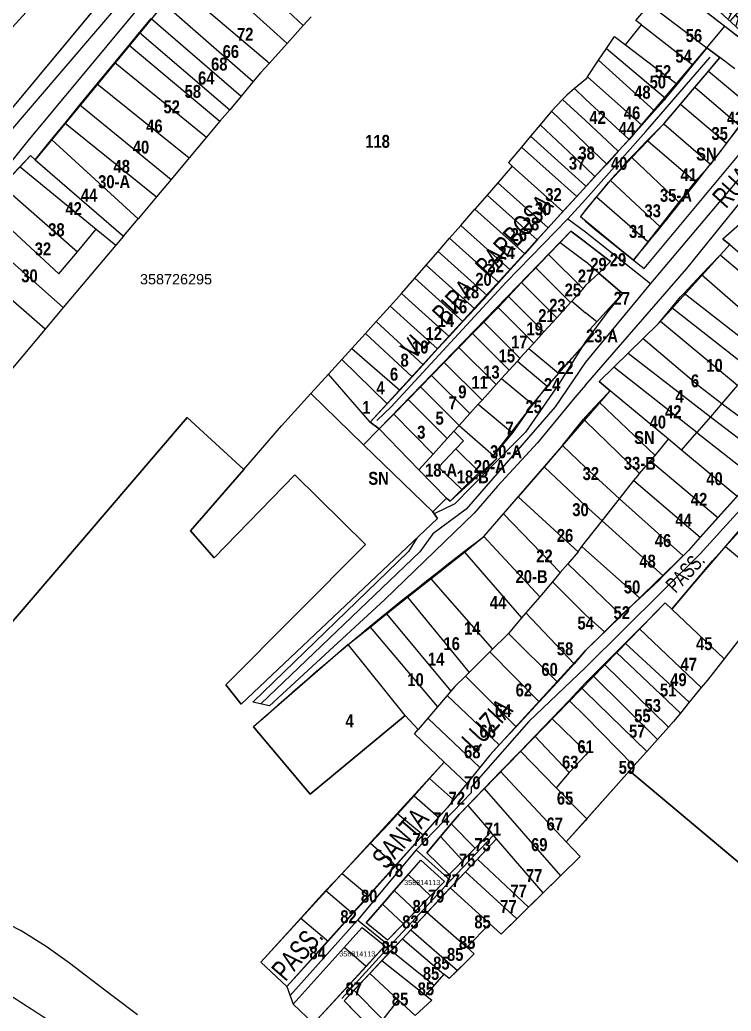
# Model space of a CAD drawing. Extents: x 199665 to 201826, y 4836581 to 4838476.
# Drawn here: x 199890.2 to 200028.2, y 4837143.9 to 4837336.3 of the extents above; entities that cross this region are included whole.
import ezdxf
from ezdxf.enums import TextEntityAlignment as Align

# ---------------------------------------------------------------- set-up
doc = ezdxf.new("R2010")
doc.units = 0
doc.header["$LTSCALE"] = 1.5
doc.header["$MEASUREMENT"] = 0
for name, color, linetype in [('CD-MALHA-LOTES', 40, 'CONTINUOUS'), ('CD_TXT_QUADRA', 7, 'CONTINUOUS'), ('HD-CURSO-PERENE', 170, 'CONTINUOUS'), ('LM-LIM-SETOR-FISCAL', 7, 'CONTINUOUS'), ('RU-QUADRAS', 6, 'CONTINUOUS'), ('SV-EIXO-RUA-N-PAV', 6, 'CONTINUOUS'), ('SV-EIXO-RUA-PAV', 20, 'CONTINUOUS'), ('SV-RUA-NAO-PAV-S-GUIA-C-GUIA', 7, 'CONTINUOUS'), ('SV-RUA-PAVIM-S-GUIA-C-GUIA', 7, 'CONTINUOUS'), ('SV-TXT-RUA-N-PAV-S-GUIA-C-GUIA', 7, 'CONTINUOUS'), ('Th_NmrPort', 1, 'CONTINUOUS')]:
    doc.layers.add(name, color=color, linetype=linetype)
doc.styles.add('ARIAL', font='ARIAL.TTF')
doc.styles.add('MONOTXT', font='ARIAL.TTF', dxfattribs={"height": 0.2})
doc.styles.get("Standard").update_dxf_attribs({"font": 'swisscbo.ttf'})
doc.linetypes.add('Limite', pattern='A,20,-3,[130,ltypeshp.shx,S=6.35,R=0,X=0,Y=0],-3,20', length=46)

msp = doc.modelspace()

# ---------------------------------------------------------------- linework, layer by layer
at = {"layer": 'CD-MALHA-LOTES', "linetype": 'Continuous'}
for p, q in [((199936.17, 4837376.25), (199887.51, 4837317.71)), ((199926.93, 4837352.2), (199945.23, 4837335.17)), ((199923.79, 4837348.27), (199942.09, 4837331.68)), ((199922.09, 4837341.91), (199938.65, 4837327.84)), ((200016.23, 4837343.36), (200026.99, 4837335.02)), ((199918.18, 4837339.43), (199935.53, 4837324.26)), ((200009.75, 4837336.15), (200012.39, 4837339.23)), ((200012.39, 4837339.23), (200023.54, 4837330.81)), ((199913.48, 4837333.79), (199915.74, 4837336.5)), ((199915.74, 4837336.5), (199933.16, 4837321.43)), ((199946.74, 4837336.86), (199945.23, 4837335.17)), ((200010.85, 4837335.29), (200009.75, 4837336.15)), ((199945.23, 4837335.17), (199942.09, 4837331.68)), ((200007.71, 4837331.4), (200010.85, 4837335.29)), ((200010.85, 4837335.29), (200020.83, 4837327.52)), ((200023.54, 4837330.81), (200026.99, 4837335.02)), ((200026.99, 4837335.02), (200032.4, 4837330.83)), ((199911.45, 4837331.35), (199913.48, 4837333.79)), ((199913.48, 4837333.79), (199930.96, 4837318.81)), ((200004.06, 4837330.7), (200005.6, 4837333)), ((200005.6, 4837333), (200007.71, 4837331.4)), ((199908.97, 4837328.37), (199911.45, 4837331.35)), ((199911.45, 4837331.35), (199929.07, 4837316.57)), ((199942.09, 4837331.68), (199938.65, 4837327.84)), ((200002.52, 4837328.41), (200004.06, 4837330.7)), ((200004.06, 4837330.7), (200015.51, 4837321.03)), ((200007.71, 4837331.4), (200017.75, 4837323.76)), ((200023.54, 4837330.81), (200020.83, 4837327.52)), ((200025.32, 4837329.47), (200023.54, 4837330.81)), ((199908.66, 4837327.99), (199908.97, 4837328.37)), ((200000.36, 4837325.19), (200002.52, 4837328.41)), ((200002.52, 4837328.41), (200013.38, 4837318.59)), ((200023.84, 4837326.32), (200026.05, 4837328.93)), ((200026.05, 4837328.93), (200025.32, 4837329.47)), ((200028.95, 4837326.76), (200026.05, 4837328.93)), ((199905.24, 4837323.81), (199908.66, 4837327.99)), ((199908.66, 4837327.99), (199926.47, 4837313.47)), ((199938.65, 4837327.84), (199936.96, 4837325.96)), ((200020.83, 4837327.52), (200017.75, 4837323.76)), ((200021.17, 4837323.16), (200023.84, 4837326.32)), ((200023.84, 4837326.32), (200032.43, 4837319.13)), ((199936.96, 4837325.96), (199935.53, 4837324.26)), ((200000, 4837324.65), (199997.86, 4837322.9)), ((200000.36, 4837325.19), (200000, 4837324.65)), ((200010.93, 4837315.8), (200000.36, 4837325.19)), ((199901.91, 4837319.75), (199905.24, 4837323.81)), ((199905.24, 4837323.81), (199923.12, 4837309.49)), ((199935.53, 4837324.26), (199933.16, 4837321.43)), ((199997.86, 4837322.9), (199996.34, 4837321.65)), ((199997.86, 4837322.9), (200000, 4837320.85)), ((200017.75, 4837323.76), (200015.51, 4837321.03)), ((200018.41, 4837319.9), (200021.17, 4837323.16)), ((200021.17, 4837323.16), (200029.87, 4837315.73)), ((199933.16, 4837321.43), (199930.96, 4837318.81)), ((199995.55, 4837320.82), (199993.38, 4837318.52)), ((199996.34, 4837321.65), (199995.55, 4837320.82)), ((199999.95, 4837316.7), (199995.55, 4837320.82)), ((200000, 4837320.85), (200008.46, 4837313.03)), ((200015.29, 4837320.75), (200013.38, 4837318.59)), ((200015.51, 4837321.03), (200015.29, 4837320.75)), ((199899.02, 4837316.21), (199901.91, 4837319.75)), ((199901.91, 4837319.75), (199919.57, 4837305.26)), ((199930.96, 4837318.81), (199929.07, 4837316.57)), ((200013.38, 4837318.59), (200010.93, 4837315.8)), ((200015.16, 4837316.06), (200018.41, 4837319.9)), ((200018.41, 4837319.9), (200027.32, 4837312.34)), ((199993.38, 4837318.52), (199991.2, 4837315.91)), ((199993.38, 4837318.52), (199999.95, 4837312.16)), ((200006.34, 4837310.78), (199999.95, 4837316.7)), ((199896.4, 4837313.01), (199899.02, 4837316.21)), ((199899.02, 4837316.21), (199916.73, 4837301.89)), ((199929.07, 4837316.57), (199926.47, 4837313.47)), ((199991.2, 4837315.91), (199989.34, 4837313.69)), ((199991.2, 4837315.91), (200000, 4837307.61)), ((200009.32, 4837313.98), (200010.93, 4837315.8)), ((200012.08, 4837312.77), (200015.01, 4837315.88)), ((200015.01, 4837315.88), (200015.16, 4837316.06)), ((200015.16, 4837316.06), (200024.23, 4837308.24)), ((200029.87, 4837315.73), (200027.32, 4837312.34)), ((199893.2, 4837309.1), (199896.4, 4837313.01)), ((199913.17, 4837297.65), (199896.4, 4837313.01)), ((199926.47, 4837313.47), (199923.12, 4837309.49)), ((199989.34, 4837313.69), (199987.56, 4837311.57)), ((199989.34, 4837313.69), (200000, 4837304.07)), ((200008.46, 4837313.03), (200006.34, 4837310.78)), ((200008.46, 4837313.03), (200009.32, 4837313.98)), ((200009, 4837309.52), (200012.08, 4837312.77)), ((200012.08, 4837312.77), (200021.25, 4837304.87)), ((199987.56, 4837311.57), (199985.02, 4837308.54)), ((199987.56, 4837311.57), (199998.28, 4837301.95)), ((200004.09, 4837308.23), (199999.95, 4837312.16)), ((200027.32, 4837312.34), (200024.23, 4837308.24)), ((199890.3, 4837307.76), (199892.32, 4837309.9)), ((199892.32, 4837309.9), (199893.2, 4837309.1)), ((199893.2, 4837309.1), (199910.34, 4837294.29)), ((199923.12, 4837309.49), (199919.57, 4837305.26)), ((200006.34, 4837310.78), (200004.09, 4837308.23)), ((200004.81, 4837305.07), (200009, 4837309.52)), ((200009, 4837309.52), (200018.1, 4837300.87)), ((199886.88, 4837304.14), (199890.3, 4837307.76)), ((199890.3, 4837307.76), (199905.08, 4837295.62)), ((199985.77, 4837307.86), (199982.98, 4837304.65)), ((199985.02, 4837308.54), (199985.77, 4837307.86)), ((199995.61, 4837299.04), (199985.77, 4837307.86)), ((200001.79, 4837305.82), (200000, 4837307.61)), ((200004.09, 4837308.23), (200001.79, 4837305.82)), ((200024.15, 4837308.13), (200021.25, 4837304.87)), ((200024.23, 4837308.24), (200024.15, 4837308.13)), ((199919.57, 4837305.26), (199916.73, 4837301.89)), ((200000.12, 4837303.96), (200001.79, 4837305.82)), ((199982.98, 4837304.65), (199980.9, 4837302.25)), ((199982.98, 4837304.65), (199992.75, 4837295.88)), ((199998.28, 4837301.95), (200000, 4837303.82)), ((200000, 4837304.07), (200000.12, 4837303.96)), ((200000.12, 4837303.96), (200000, 4837303.82)), ((200002.09, 4837301.82), (200004.46, 4837304.7)), ((200004.46, 4837304.7), (200004.81, 4837305.07)), ((200004.81, 4837305.07), (200014.39, 4837296.13)), ((200021, 4837304.58), (200018.1, 4837300.87)), ((200021.25, 4837304.87), (200021, 4837304.58)), ((199888.27, 4837302.82), (199901.45, 4837291.26)), ((199916.73, 4837301.89), (199913.17, 4837297.65)), ((199980.9, 4837302.25), (199978.53, 4837299.53)), ((199980.9, 4837302.25), (199990.62, 4837293.53)), ((199998.28, 4837301.95), (199995.61, 4837299.04)), ((200000, 4837299.29), (200002.09, 4837301.82)), ((200012.06, 4837293.15), (200002.09, 4837301.82)), ((199975.78, 4837296.37), (199978.53, 4837299.53)), ((199978.53, 4837299.53), (199988.2, 4837290.86)), ((200018.1, 4837300.87), (200014.39, 4837296.13)), ((200034.89, 4837301), (200026.65, 4837293.67)), ((199884.94, 4837298.89), (199897.84, 4837286.94)), ((199910.34, 4837294.29), (199913.17, 4837297.65)), ((199992.75, 4837295.88), (199995.61, 4837299.04)), ((200000, 4837299.29), (199998.98, 4837298.06)), ((199998.98, 4837298.06), (200000, 4837297.2)), ((199901.45, 4837291.26), (199905.08, 4837295.62)), ((199905.08, 4837295.62), (199908.86, 4837292.52)), ((199973.62, 4837293.89), (199975.78, 4837296.37)), ((199975.78, 4837296.37), (199985.39, 4837287.75)), ((199990.62, 4837293.53), (199992.75, 4837295.88)), ((200002.19, 4837295.32), (200000, 4837297.2)), ((200014.39, 4837296.13), (200012.06, 4837293.15)), ((199882.27, 4837294.97), (199898.67, 4837280.4)), ((199910.34, 4837294.29), (199908.86, 4837292.52)), ((199971.37, 4837291.3), (199973.62, 4837293.89)), ((199973.62, 4837293.89), (199983.18, 4837285.31)), ((199988.2, 4837290.86), (199990.62, 4837293.53)), ((199997.16, 4837295.25), (199995.05, 4837293.05)), ((200000, 4837293.14), (199997.16, 4837295.25)), ((200009.29, 4837289.6), (200002.19, 4837295.32)), ((200026.65, 4837293.67), (200027.99, 4837292.63)), ((199908.86, 4837292.52), (199898.67, 4837280.4)), ((199995.05, 4837293.05), (199992.83, 4837290.73)), ((199995.05, 4837293.05), (200000, 4837289.38)), ((200000, 4837293.14), (200004.85, 4837289.34)), ((200012.06, 4837293.15), (200009.29, 4837289.6)), ((200026.08, 4837290.61), (200027.99, 4837292.63)), ((200027.99, 4837292.63), (200039.83, 4837282.28)), ((199895.18, 4837276.25), (199879.03, 4837290.23)), ((199897.84, 4837286.94), (199901.45, 4837291.26)), ((199969.06, 4837288.64), (199971.37, 4837291.3)), ((199971.37, 4837291.3), (199980.89, 4837282.77)), ((199988.2, 4837290.86), (199985.39, 4837287.75)), ((199990.34, 4837288.13), (199992.83, 4837290.73)), ((199992.83, 4837290.73), (199999.5, 4837284.06)), ((200022.51, 4837286.83), (200026.08, 4837290.61)), ((200038.22, 4837280.32), (200026.08, 4837290.61)), ((199966.85, 4837286.1), (199969.06, 4837288.64)), ((199969.06, 4837288.64), (199978.5, 4837280.17)), ((199987.59, 4837285.25), (199990.34, 4837288.13)), ((199990.34, 4837288.13), (199997.08, 4837281.4)), ((200002.55, 4837287.09), (200000, 4837289.38)), ((200004.85, 4837289.34), (200002.67, 4837287.21)), ((199964.28, 4837283.13), (199966.85, 4837286.1)), ((199966.85, 4837286.1), (199976.21, 4837277.7)), ((199985.39, 4837287.75), (199983.18, 4837285.31)), ((200002.55, 4837287.09), (200000.11, 4837284.81)), ((200002.67, 4837287.21), (200002.55, 4837287.09)), ((200002.55, 4837287.09), (200007.17, 4837283.12)), ((200019.09, 4837283.2), (200022.51, 4837286.83)), ((200022.51, 4837286.83), (200040.48, 4837271.07)), ((199983.18, 4837285.31), (199980.89, 4837282.77)), ((199985.03, 4837282.58), (199987.59, 4837285.25)), ((199987.59, 4837285.25), (199994.41, 4837278.44)), ((199999.5, 4837284.06), (199997.31, 4837281.64)), ((199999.5, 4837284.06), (200000.11, 4837284.81)), ((199962.07, 4837280.66), (199963.34, 4837282.07)), ((199963.34, 4837282.07), (199964.28, 4837283.13)), ((199964.28, 4837283.13), (199973.56, 4837274.81)), ((199980.89, 4837282.77), (199978.5, 4837280.17)), ((199983.01, 4837280.46), (199985.03, 4837282.58)), ((199985.03, 4837282.58), (199991.92, 4837275.7)), ((200007.17, 4837283.12), (200002.19, 4837277.64)), ((200016.7, 4837280.42), (200018.42, 4837282.5)), ((200018.42, 4837282.5), (200019.09, 4837283.2)), ((200019.09, 4837283.2), (200038.21, 4837268.31)), ((199898.67, 4837280.4), (199895.18, 4837276.25)), ((199959.39, 4837277.72), (199962.07, 4837280.66)), ((199962.07, 4837280.66), (199971.3, 4837272.38)), ((199978.5, 4837280.17), (199976.21, 4837277.7)), ((199982.1, 4837279.51), (199983.01, 4837280.46)), ((199983.01, 4837280.46), (199989.96, 4837273.53)), ((199997.08, 4837281.4), (199994.41, 4837278.44)), ((199997.31, 4837281.64), (199997.08, 4837281.4)), ((199997.31, 4837281.64), (200000, 4837279.39)), ((200014.52, 4837277.81), (200016.7, 4837280.42)), ((200016.7, 4837280.42), (200035.81, 4837265.4)), ((199980.23, 4837277.6), (199982.1, 4837279.51)), ((199994.41, 4837278.44), (199991.92, 4837275.7)), ((200002.19, 4837277.64), (200000, 4837279.39)), ((199895.18, 4837276.25), (199888.5, 4837268.3)), ((199957.29, 4837275.41), (199959.39, 4837277.72)), ((199959.39, 4837277.72), (199968.49, 4837269.33)), ((199976.21, 4837277.7), (199973.56, 4837274.81)), ((199978.07, 4837275.39), (199980.23, 4837277.6)), ((199980.23, 4837277.6), (199987.27, 4837270.58)), ((200002.19, 4837277.64), (200000.83, 4837276.14)), ((200011.16, 4837274.42), (200014.05, 4837277.23)), ((200014.05, 4837277.23), (200014.52, 4837277.81)), ((200014.52, 4837277.81), (200029.49, 4837265.34)), ((199954.64, 4837272.49), (199957.29, 4837275.41)), ((199957.29, 4837275.41), (199966.33, 4837266.99)), ((199973.56, 4837274.81), (199971.3, 4837272.38)), ((199975.42, 4837272.68), (199978.07, 4837275.39)), ((199978.07, 4837275.39), (199985.19, 4837268.28)), ((199991.92, 4837275.7), (199989.96, 4837273.53)), ((200001.63, 4837275.41), (200000, 4837273.58)), ((200000.83, 4837276.14), (200001.63, 4837275.41)), ((200008.24, 4837271.57), (200011.16, 4837274.42)), ((200011.16, 4837274.42), (200022.21, 4837265.03)), ((199952.72, 4837270.37), (199954.64, 4837272.49)), ((199954.64, 4837272.49), (199963.96, 4837264.42)), ((199971.3, 4837272.38), (199968.49, 4837269.33)), ((199972.59, 4837269.78), (199975.42, 4837272.68)), ((199975.42, 4837272.68), (199982.64, 4837265.47)), ((199988.98, 4837272.46), (199987.27, 4837270.58)), ((199989.96, 4837273.53), (199988.98, 4837272.46)), ((199988.98, 4837272.46), (199994.73, 4837267.66)), ((200000, 4837273.58), (199994.73, 4837267.66)), ((199987.27, 4837270.58), (199986.76, 4837270.01)), ((200005.46, 4837268.87), (200008.24, 4837271.57)), ((200008.24, 4837271.57), (200024.22, 4837259.24)), ((199950.1, 4837267.49), (199952.72, 4837270.37)), ((199952.72, 4837270.37), (199961.49, 4837261.74)), ((199968.49, 4837269.33), (199966.33, 4837266.99)), ((199970.11, 4837267.25), (199972.59, 4837269.78)), ((199972.59, 4837269.78), (199979.92, 4837262.47)), ((199986.76, 4837270.01), (199985.19, 4837268.28)), ((199986.76, 4837270.01), (199992.54, 4837265.18)), ((200005.46, 4837268.87), (200002.6, 4837266.08)), ((200021.59, 4837256.19), (200005.46, 4837268.87)), ((199946.69, 4837263.73), (199950.1, 4837267.49)), ((199958.23, 4837258.2), (199950.1, 4837267.49)), ((199966.33, 4837266.99), (199963.96, 4837264.42)), ((199967.94, 4837265.03), (199970.11, 4837267.25)), ((199970.11, 4837267.25), (199977.54, 4837259.84)), ((199983.71, 4837266.64), (199982.64, 4837265.47)), ((199985.19, 4837268.28), (199983.71, 4837266.64)), ((199983.71, 4837266.64), (199989.7, 4837261.64)), ((199994.73, 4837267.66), (199992.54, 4837265.18)), ((199965.55, 4837262.58), (199967.94, 4837265.03)), ((199967.94, 4837265.03), (199975.45, 4837257.54)), ((199982.64, 4837265.47), (199979.92, 4837262.47)), ((199992.54, 4837265.18), (199989.7, 4837261.64)), ((200002.6, 4837266.08), (200004.75, 4837264.28)), ((200022.21, 4837265.03), (200026.45, 4837261.82)), ((200029.49, 4837265.34), (200026.45, 4837261.82)), ((199941, 4837257.47), (199946.69, 4837263.73)), ((199946.69, 4837263.73), (199956.93, 4837253.79)), ((199963.96, 4837264.42), (199961.49, 4837261.74)), ((200004.75, 4837264.28), (200002.64, 4837262.04)), ((200016.1, 4837254.85), (200004.75, 4837264.28)), ((199961.49, 4837261.74), (199958.23, 4837258.2)), ((199962.77, 4837259.74), (199965.55, 4837262.58)), ((199965.55, 4837262.58), (199973.15, 4837255)), ((199979.19, 4837261.66), (199977.54, 4837259.84)), ((199979.92, 4837262.47), (199979.19, 4837261.66)), ((199979.19, 4837261.66), (199985.84, 4837256.11)), ((199989.7, 4837261.64), (199985.84, 4837256.11)), ((200002.64, 4837262.04), (200000, 4837259.24)), ((200013.47, 4837251.74), (200002.64, 4837262.04)), ((200026.45, 4837261.82), (200024.22, 4837259.24)), ((200026.45, 4837261.82), (200036.89, 4837253.95)), ((199922.68, 4837259.07), (199886.23, 4837216.55)), ((199933.7, 4837248.98), (199922.68, 4837259.07)), ((199959.95, 4837256.86), (199962.77, 4837259.74)), ((199962.77, 4837259.74), (199970.4, 4837251.96)), ((199977.54, 4837259.84), (199975.45, 4837257.54)), ((200000, 4837259.24), (199999.62, 4837258.77)), ((200024.22, 4837259.24), (200021.59, 4837256.19)), ((200024.22, 4837259.24), (200035.47, 4837250.57)), ((199933.7, 4837248.98), (199941, 4837257.47)), ((199958.23, 4837258.2), (199959.95, 4837256.86)), ((199975.45, 4837257.54), (199974.44, 4837256.42)), ((199975.45, 4837257.54), (199982.11, 4837251.72)), ((199995.5, 4837253.67), (199999.62, 4837258.77)), ((199999.62, 4837258.77), (200000, 4837258.35)), ((200010.48, 4837248.19), (200000, 4837258.35)), ((199959.95, 4837256.86), (199956.93, 4837253.79)), ((199967.67, 4837248.95), (199959.95, 4837256.86)), ((199974.44, 4837256.42), (199973.15, 4837255)), ((199974.44, 4837256.42), (199976.31, 4837254.55)), ((199985.84, 4837256.11), (199982.11, 4837251.72)), ((200018.62, 4837252.75), (200021.59, 4837256.19)), ((200021.59, 4837256.19), (200032.66, 4837247.48)), ((199956.93, 4837253.79), (199970.37, 4837240.76)), ((199973.15, 4837255), (199970.4, 4837251.96)), ((199976.31, 4837254.55), (199974.84, 4837253)), ((199995.5, 4837253.67), (199991.93, 4837249.51)), ((200000, 4837249.39), (199995.5, 4837253.67)), ((200013.47, 4837251.74), (200016.1, 4837254.85)), ((200018.62, 4837252.75), (200016.1, 4837254.85)), ((199970.4, 4837251.96), (199967.67, 4837248.95)), ((199974.84, 4837253), (199971.47, 4837249.45)), ((199979.43, 4837248.47), (199974.84, 4837253)), ((199982.11, 4837251.72), (199982.75, 4837251.11)), ((200012.6, 4837250.7), (200013.47, 4837251.74)), ((200029.35, 4837243.83), (200018.62, 4837252.75)), ((199971.47, 4837249.45), (199976.02, 4837245.11)), ((199982.75, 4837251.11), (199979.97, 4837248.21)), ((199991.93, 4837249.51), (199986.9, 4837243.66)), ((199991.93, 4837249.51), (200000, 4837241.97)), ((200006.59, 4837243.3), (200000, 4837249.39)), ((200010.48, 4837248.19), (200012.6, 4837250.7)), ((200012.6, 4837250.7), (200025.65, 4837239.68)), ((199923.38, 4837237.07), (199933.7, 4837248.98)), ((199943.59, 4837247.95), (199927.97, 4837231.86)), ((199957.28, 4837234.43), (199943.59, 4837247.95)), ((199967.67, 4837248.95), (199973.04, 4837243.46)), ((199979.43, 4837248.47), (199976.02, 4837245.11)), ((199979.97, 4837248.21), (199979.43, 4837248.47)), ((200009.38, 4837246.83), (200010.19, 4837247.85)), ((200010.19, 4837247.85), (200010.48, 4837248.19)), ((200006.59, 4837243.3), (200009.38, 4837246.83)), ((200009.38, 4837246.83), (200022.23, 4837235.84)), ((199976.02, 4837245.11), (199973.73, 4837242.84)), ((199984.07, 4837240.37), (199986.9, 4837243.66)), ((199986.9, 4837243.66), (199998.53, 4837233.04)), ((200025.65, 4837239.68), (200029.24, 4837243.71)), ((199973.04, 4837243.46), (199970.37, 4837240.76)), ((199973.73, 4837242.84), (199973.04, 4837243.46)), ((200003.19, 4837239), (200000, 4837241.97)), ((200003.19, 4837239), (200006.59, 4837243.3)), ((200006.59, 4837243.3), (200018.95, 4837232.27)), ((199970.37, 4837240.76), (199971.24, 4837239.49)), ((199980.26, 4837235.97), (199984.07, 4837240.37)), ((199984.07, 4837240.37), (199995.08, 4837228.99)), ((200025.65, 4837239.68), (200022.23, 4837235.84)), ((199971.24, 4837239.49), (199933.19, 4837203.46)), ((200000, 4837234.98), (200003.19, 4837239)), ((200015.04, 4837228.33), (200003.19, 4837239)), ((199927.97, 4837231.86), (199923.38, 4837237.07)), ((199976.51, 4837232.98), (199980.26, 4837235.97)), ((199980.26, 4837235.97), (199991.09, 4837224.3)), ((200022.23, 4837235.84), (200019.97, 4837233.3)), ((200027.17, 4837234.08), (200029.78, 4837236.96)), ((199930.22, 4837207.23), (199957.28, 4837234.43)), ((199998.53, 4837233.04), (199999.28, 4837234.03)), ((199999.28, 4837234.03), (200000, 4837234.98)), ((199999.28, 4837234.03), (200000, 4837233.38)), ((200024.61, 4837231.25), (200027.17, 4837234.08)), ((200027.17, 4837234.08), (200037.21, 4837225.58)), ((199969.95, 4837227.77), (199976.51, 4837232.98)), ((199976.51, 4837232.98), (199987.59, 4837220.19)), ((199998.53, 4837233.04), (199996.54, 4837230.7)), ((200010.49, 4837224.03), (200000, 4837233.38)), ((200018.95, 4837232.27), (200015.04, 4837228.33)), ((200019.97, 4837233.3), (200018.95, 4837232.27)), ((199996.54, 4837230.7), (199995.08, 4837228.99)), ((200000.03, 4837227.35), (199996.54, 4837230.7)), ((200016.7, 4837221.91), (200024.61, 4837231.25)), ((199995.08, 4837228.99), (199993.57, 4837227.21)), ((200014.12, 4837227.4), (200015.04, 4837228.33)), ((199965.47, 4837224.21), (199969.95, 4837227.77)), ((199969.95, 4837227.77), (199981.96, 4837214.1)), ((199993.57, 4837227.21), (199991.09, 4837224.3)), ((199993.57, 4837227.21), (200000.06, 4837220.72)), ((200006.93, 4837220.73), (200000.03, 4837227.35)), ((200010.49, 4837224.03), (200014.12, 4837227.4)), ((199991.09, 4837224.3), (199988.41, 4837221.16)), ((200037.21, 4837225.58), (200026.85, 4837212.26)), ((199961.39, 4837220.96), (199965.47, 4837224.21)), ((199965.47, 4837224.21), (199977.41, 4837209.63)), ((200006.93, 4837220.73), (200010.49, 4837224.03)), ((200010.43, 4837218.06), (200015.45, 4837223.1)), ((200015.45, 4837223.1), (200016.7, 4837221.91)), ((199958.19, 4837218.42), (199961.39, 4837220.96)), ((199961.39, 4837220.96), (199973.85, 4837205.98)), ((199988.41, 4837221.16), (199987.59, 4837220.19)), ((199988.41, 4837221.16), (199997.8, 4837211.25)), ((200003.68, 4837217.5), (200000.06, 4837220.72)), ((200003.68, 4837217.5), (200006.93, 4837220.73)), ((200016.7, 4837221.91), (200026.85, 4837212.26)), ((199987.59, 4837220.19), (199985.02, 4837217.17)), ((199953.93, 4837215.03), (199958.19, 4837218.42)), ((199958.19, 4837218.42), (199971.27, 4837202.94)), ((199984.67, 4837216.77), (199981.96, 4837214.1)), ((199985.02, 4837217.17), (199984.67, 4837216.77)), ((199985.02, 4837217.17), (199994.52, 4837207.71)), ((200000, 4837213.84), (200003.68, 4837217.5)), ((200007.69, 4837215.31), (200010.43, 4837218.06)), ((200010.43, 4837218.06), (200022.44, 4837206.69)), ((199953.93, 4837215.03), (199935.6, 4837199.05)), ((199965, 4837201.27), (199953.93, 4837215.03)), ((200005.95, 4837213.57), (200007.69, 4837215.31)), ((200007.69, 4837215.31), (200020.09, 4837203.81)), ((199981.43, 4837213.58), (199977.41, 4837209.63)), ((199981.96, 4837214.1), (199981.43, 4837213.58)), ((199981.43, 4837213.58), (199990.99, 4837203.89)), ((199997.8, 4837211.25), (200000, 4837213.84)), ((200003.59, 4837211.2), (200005.95, 4837213.57)), ((200005.95, 4837213.57), (200018.38, 4837201.73)), ((199997.8, 4837211.25), (199994.52, 4837207.71)), ((200001.43, 4837209.04), (200003.59, 4837211.2)), ((200003.59, 4837211.2), (200016.08, 4837199.01)), ((200026.85, 4837212.26), (200023.64, 4837208.14)), ((199976.68, 4837208.91), (199974.61, 4837206.87)), ((199977.41, 4837209.63), (199976.68, 4837208.91)), ((199976.68, 4837208.91), (199986.52, 4837199.06)), ((200000, 4837207.6), (200001.43, 4837209.04)), ((200013.92, 4837196.58), (200001.43, 4837209.04)), ((199933.19, 4837203.46), (199930.22, 4837207.23)), ((199994.52, 4837207.71), (199990.99, 4837203.89)), ((200000, 4837207.6), (199999.16, 4837206.7)), ((200023.64, 4837208.14), (200022.44, 4837206.69)), ((199973.13, 4837205.13), (199971.27, 4837202.94)), ((199973.85, 4837205.98), (199973.13, 4837205.13)), ((199973.13, 4837205.13), (199983.26, 4837195.54)), ((199974.61, 4837206.87), (199973.85, 4837205.98)), ((199996.83, 4837204.19), (199999.16, 4837206.7)), ((199999.16, 4837206.7), (200000, 4837205.87)), ((200011.85, 4837194.25), (200000, 4837205.87)), ((200022.44, 4837206.69), (200020.09, 4837203.81)), ((199990.99, 4837203.89), (199986.52, 4837199.06)), ((199996.83, 4837204.19), (199993.43, 4837200.66)), ((199999.98, 4837201.07), (199996.83, 4837204.19)), ((200020.09, 4837203.81), (200018.38, 4837201.73)), ((199946.54, 4837186), (199965, 4837201.27)), ((199967.55, 4837198.56), (199965, 4837201.27)), ((199971.27, 4837202.94), (199969.39, 4837200.73)), ((200018.38, 4837201.73), (200017.03, 4837200.08)), ((199969.39, 4837200.73), (199967.55, 4837198.56)), ((199969.39, 4837200.73), (199979.46, 4837191.14)), ((199993.43, 4837200.66), (199990.13, 4837197.24)), ((199993.43, 4837200.66), (200000, 4837194.35)), ((199999.98, 4837201.07), (200009.37, 4837191.46)), ((200017.03, 4837200.08), (200016.08, 4837199.01)), ((199935.6, 4837199.05), (199946.54, 4837186)), ((199966.82, 4837197.68), (199967.55, 4837198.56)), ((199972.57, 4837192.2), (199966.82, 4837197.68)), ((199986.52, 4837199.06), (199983.26, 4837195.54)), ((200016.08, 4837199.01), (200013.92, 4837196.58)), ((199983.26, 4837195.54), (199981.43, 4837193.56)), ((199987.34, 4837194.35), (199990.13, 4837197.24)), ((199990.13, 4837197.24), (199996.84, 4837190.18)), ((200013.92, 4837196.58), (200011.85, 4837194.25)), ((199981.43, 4837193.56), (199979.46, 4837191.14)), ((199987.34, 4837194.35), (199983.49, 4837190.36)), ((199994.31, 4837187.23), (199987.34, 4837194.35)), ((199996.84, 4837190.18), (200000, 4837193.55)), ((200000, 4837194.35), (200000.39, 4837193.98)), ((200000.39, 4837193.98), (200000, 4837193.55)), ((200009.37, 4837191.46), (200011.85, 4837194.25)), ((199969.72, 4837189.03), (199972.57, 4837192.2)), ((199976.94, 4837188.03), (199972.57, 4837192.2)), ((199979.46, 4837191.14), (199976.94, 4837188.03)), ((199980.34, 4837187.09), (199983.49, 4837190.36)), ((199983.49, 4837190.36), (199996.2, 4837176.73)), ((199996.84, 4837190.18), (199994.31, 4837187.23)), ((200008.52, 4837190.5), (200000.25, 4837181.19)), ((200009.37, 4837191.46), (200008.52, 4837190.5)), ((200008.52, 4837190.5), (200046.22, 4837158.88)), ((199966.72, 4837185.68), (199969.72, 4837189.03)), ((199969.72, 4837189.03), (199974.4, 4837184.9)), ((199976.94, 4837188.03), (199974.4, 4837184.9)), ((199977.14, 4837183.77), (199980.34, 4837187.09)), ((199980.34, 4837187.09), (199995.12, 4837170.15)), ((200000, 4837181.43), (199994.31, 4837187.23)), ((199963.59, 4837182.2), (199966.72, 4837185.68)), ((199966.72, 4837185.68), (199971.49, 4837181.5)), ((199974.4, 4837184.9), (199973.12, 4837183.32)), ((199961.81, 4837180.21), (199963.59, 4837182.2)), ((199963.59, 4837182.2), (199968.48, 4837178.1)), ((199973.12, 4837183.32), (199971.49, 4837181.5)), ((199973.94, 4837180.24), (199975.44, 4837182.02)), ((199975.44, 4837182.02), (199977.14, 4837183.77)), ((199977.14, 4837183.77), (199981.6, 4837178.6)), ((199958.27, 4837176.45), (199961.81, 4837180.21)), ((199971.49, 4837181.5), (199968.48, 4837178.1)), ((199971.84, 4837177.75), (199973.94, 4837180.24)), ((199973.94, 4837180.24), (199978.6, 4837175.54)), ((199996.2, 4837176.73), (200000, 4837180.91)), ((200000.25, 4837181.19), (200000, 4837181.43)), ((200000.25, 4837181.19), (200000, 4837180.91)), ((199981.6, 4837178.6), (199978.6, 4837175.54)), ((199982.72, 4837177.31), (199981.6, 4837178.6)), ((199952.77, 4837170.61), (199958.27, 4837176.45)), ((199958.27, 4837176.45), (199963.2, 4837172.17)), ((199968.48, 4837178.1), (199963.2, 4837172.17)), ((199969.17, 4837174.58), (199971.84, 4837177.75)), ((199971.84, 4837177.75), (199976.18, 4837173.07)), ((199979.04, 4837173.4), (199982.72, 4837177.31)), ((199991.75, 4837166.84), (199982.72, 4837177.31)), ((199996.2, 4837176.73), (199998.94, 4837173.9)), ((199973.56, 4837170.39), (199969.17, 4837174.58)), ((199978.6, 4837175.54), (199976.18, 4837173.07)), ((199965.6, 4837170.43), (199968.01, 4837173.2)), ((199968.01, 4837173.2), (199972.64, 4837169.06)), ((199976.18, 4837173.07), (199973.56, 4837170.39)), ((199976.67, 4837170.89), (199979.04, 4837173.4)), ((199979.04, 4837173.4), (199988.95, 4837164.08)), ((199998.94, 4837173.9), (199995.12, 4837170.15)), ((199949.63, 4837167.27), (199952.77, 4837170.61)), ((199952.77, 4837170.61), (199957.93, 4837166.24)), ((199963.2, 4837172.17), (199957.93, 4837166.24)), ((199962.89, 4837167.31), (199965.6, 4837170.43)), ((199965.6, 4837170.43), (199969.91, 4837166.26)), ((199973.75, 4837167.79), (199976.67, 4837170.89)), ((199976.67, 4837170.89), (199986.65, 4837161.82)), ((199972.64, 4837169.06), (199969.91, 4837166.26)), ((199995.12, 4837170.15), (199991.75, 4837166.84)), ((199948.28, 4837165.83), (199949.63, 4837167.27)), ((199949.63, 4837167.27), (199954.86, 4837162.82)), ((199960.57, 4837164.64), (199962.89, 4837167.31)), ((199962.89, 4837167.31), (199967.04, 4837163.32)), ((199969.25, 4837163.01), (199973.75, 4837167.79)), ((199973.75, 4837167.79), (199981.39, 4837160.81)), ((199991.75, 4837166.84), (199988.95, 4837164.08)), ((199944.75, 4837161.93), (199948.28, 4837165.83)), ((199957.93, 4837166.24), (199956.48, 4837164.6)), ((199957.42, 4837161.02), (199960.57, 4837164.64)), ((199960.57, 4837164.64), (199964.65, 4837160.85)), ((199969.91, 4837166.26), (199967.04, 4837163.32)), ((199954.86, 4837162.82), (199950.03, 4837157.49)), ((199956.48, 4837164.6), (199954.86, 4837162.82)), ((199967.04, 4837163.32), (199964.65, 4837160.85)), ((199966.12, 4837159.69), (199969.25, 4837163.01)), ((199969.25, 4837163.01), (199976.93, 4837156.29)), ((199988.95, 4837164.08), (199986.65, 4837161.82)), ((199937.01, 4837153.36), (199944.75, 4837161.93)), ((199944.75, 4837161.93), (199950.03, 4837157.49)), ((199961.56, 4837157.68), (199957.42, 4837161.02)), ((199964.65, 4837160.85), (199961.56, 4837157.68)), ((199981.39, 4837160.81), (199976.93, 4837156.29)), ((199983.59, 4837158.81), (199981.39, 4837160.81)), ((199986.65, 4837161.82), (199983.59, 4837158.81)), ((199953.16, 4837156.24), (199956.66, 4837160.14)), ((199956.66, 4837160.14), (199961.06, 4837156.54)), ((199964.45, 4837157.91), (199966.12, 4837159.69)), ((199966.12, 4837159.69), (199975.13, 4837151.8)), ((199950.03, 4837157.49), (199942.04, 4837148.67)), ((199962.31, 4837155.63), (199964.45, 4837157.91)), ((199964.45, 4837157.91), (199972.49, 4837151.08)), ((199943.29, 4837145.26), (199953.16, 4837156.24)), ((199957.42, 4837152.57), (199953.16, 4837156.24)), ((199961.06, 4837156.54), (199957.42, 4837152.57)), ((199960.48, 4837153.7), (199962.31, 4837155.63)), ((199962.31, 4837155.63), (199970.63, 4837148.93)), ((199976.93, 4837156.29), (199978.41, 4837154.99)), ((199942.04, 4837148.67), (199937.01, 4837153.36)), ((199958.14, 4837151.2), (199960.48, 4837153.7)), ((199960.48, 4837153.7), (199968.95, 4837146.98)), ((199978.41, 4837154.99), (199975.13, 4837151.8)), ((199957.42, 4837152.57), (199947.22, 4837141.47)), ((199955.07, 4837147.95), (199958.14, 4837151.2)), ((199958.14, 4837151.2), (199963.65, 4837146.09)), ((199975.13, 4837151.8), (199973.51, 4837150.22)), ((199972.49, 4837151.08), (199970.63, 4837148.93)), ((199973.51, 4837150.22), (199972.49, 4837151.08)), ((199955.07, 4837147.95), (199953.14, 4837145.9)), ((199960.68, 4837142.28), (199955.07, 4837147.95)), ((199970.63, 4837148.93), (199968.95, 4837146.98)), ((199953.14, 4837145.9), (199960.84, 4837138.02)), ((199963.65, 4837146.09), (199960.68, 4837142.28)), ((199966.92, 4837143.05), (199963.65, 4837146.09)), ((199970.15, 4837146.03), (199966.92, 4837143.05)), ((199968.95, 4837146.98), (199970.15, 4837146.03)), ((199947.22, 4837141.47), (199943.29, 4837145.26))]:
    msp.add_line(p, q, dxfattribs=at)
at = {"layer": 'HD-CURSO-PERENE'}
msp.add_lwpolyline([(199913.08, 4837143.19), (199908.32, 4837146.72), (199904.04, 4837150.01), (199899.9, 4837153.18), (199895.36, 4837156.45), (199890.49, 4837159.44), (199885.78, 4837161.84)], dxfattribs=at)
at = {"layer": 'LM-LIM-SETOR-FISCAL', "linetype": 'Limite', "ltscale": 0.1, "const_width": 0.25}
msp.add_lwpolyline([(199927.32, 4837540.48), (199954.05, 4837517.76), (199922.3, 4837493.75), (199898.27, 4837475.85), (199869.06, 4837452.76), (199852.76, 4837439.57), (199828.21, 4837420.87), (199825.09, 4837424.8), (199820.56, 4837422.2), (199827.28, 4837413.19), (199664.78, 4837288.57), (199667.09, 4837286.59), (199683.35, 4837276.52), (199716.19, 4837253.33), (199750.96, 4837229.19), (199768.78, 4837217.56), (199787.07, 4837204.24), (199861, 4837164.59), (199908.88, 4837133.7)], dxfattribs=at)
at = {"layer": 'RU-QUADRAS', "color": 6, "linetype": 'Continuous'}
for points in [[(199880.89, 4837322.39), (199883.19, 4837328.73), (199934.69, 4837385.07), (199936.05, 4837385.26), (199938.03, 4837383.86), (199939.44, 4837381.29), (199938.48, 4837379.06), (199887.51, 4837317.71, -0.241865), (199881.83, 4837319.41)], [(199935.6, 4837199.05, -0.022578), (199980.26, 4837235.97), (200004.75, 4837264.28), (200002.6, 4837266.08), (200014.05, 4837277.23), (200027.99, 4837292.63), (200026.65, 4837293.67), (200054.4, 4837318.56), (200076.01, 4837301.69), (200060.65, 4837280.14), (200047.44, 4837264.25), (200036.89, 4837253.95), (200037.88, 4837253.17), (200019.97, 4837233.3), (200000, 4837213.84), (199981.43, 4837193.56), (199973.12, 4837183.32), (199942.04, 4837148.67), (199937.01, 4837153.36), (199972.57, 4837192.2), (199966.82, 4837197.68), (199967.55, 4837198.56), (199965, 4837201.27), (199946.54, 4837186)]]:
    msp.add_lwpolyline(points, format="xyb", close=True, dxfattribs=at)
at = {"layer": 'RU-QUADRAS', "linetype": 'Continuous'}
msp.add_lwpolyline([(199886.23, 4837216.55), (199922.68, 4837259.07), (199933.7, 4837248.98), (199923.38, 4837237.07), (199927.97, 4837231.86), (199943.59, 4837247.95), (199957.28, 4837234.43), (199930.22, 4837207.23), (199933.19, 4837203.46), (199971.24, 4837239.49), (199970.37, 4837240.76), (199973.04, 4837243.46), (199973.73, 4837242.84), (199982.75, 4837251.11), (199982.11, 4837251.72), (199992.54, 4837265.18), (200001.63, 4837275.41), (200000.83, 4837276.14), (200007.17, 4837283.12), (200002.55, 4837287.09), (200004.85, 4837289.34), (199997.16, 4837295.25), (199959.95, 4837256.86), (199958.23, 4837258.2), (200009.32, 4837313.98), (200023.54, 4837330.81), (200026.05, 4837328.93), (200015.01, 4837315.88, 0.03323), (199998.98, 4837298.06), (200009.29, 4837289.6, 0.01543), (200037.98, 4837326.51), (200016.23, 4837343.36)], format="xyb", dxfattribs=at)
msp.add_lwpolyline([(199919.1, 4837340.54), (199893.2, 4837309.1), (199892.32, 4837309.9), (199886.88, 4837304.14)], dxfattribs=at)
at = {"layer": 'RU-QUADRAS', "color": 6, "linetype": 'Continuous'}
for points in [[(199960.84, 4837138.02), (199953.14, 4837145.9), (199982.72, 4837177.31), (199981.6, 4837178.6), (199973.56, 4837170.39), (199969.17, 4837174.58), (199975.44, 4837182.02), (200015.45, 4837223.1), (200016.7, 4837221.91), (200042.31, 4837251.79)], [(200030.35, 4837140.62), (200046.22, 4837158.88), (200008.52, 4837190.5), (199996.2, 4837176.73), (199998.94, 4837173.9), (199983.59, 4837158.81), (199981.39, 4837160.81), (199976.93, 4837156.29), (199978.41, 4837154.99), (199973.51, 4837150.22), (199972.49, 4837151.08), (199968.95, 4837146.98), (199970.15, 4837146.03), (199966.92, 4837143.05), (199963.65, 4837146.09), (199960.68, 4837142.28)]]:
    msp.add_lwpolyline(points, dxfattribs=at)
for points in [[(199957.42, 4837161.02), (199968.01, 4837173.2), (199972.64, 4837169.06), (199961.56, 4837157.68)], [(199943.29, 4837145.26), (199956.66, 4837160.14), (199961.06, 4837156.54), (199947.22, 4837141.47)]]:
    msp.add_lwpolyline(points, close=True, dxfattribs=at)
at = {"layer": 'SV-EIXO-RUA-N-PAV'}
for points in [[(200104.11, 4837392.33), (200071.17, 4837353.02), (200049.9, 4837328.48), (200047.46, 4837326.39), (200045.32, 4837324.56), (200033.21, 4837309.51), (200012.61, 4837285.06), (200000, 4837269.83)], [(200000, 4837301.4), (200011.71, 4837314.6), (200024.15, 4837329.02)], [(199959.49, 4837258.53), (199962.28, 4837261.16), (199984.61, 4837285.36), (199996.56, 4837297.61), (200000, 4837301.4)], [(200000, 4837210.59), (200022.25, 4837232.63), (200041.44, 4837253.75), (200051.85, 4837266.18), (200067.53, 4837285.37), (200078.76, 4837301.94)], [(199996.56, 4837297.61), (200000, 4837295.14)], [(200000, 4837295.14), (200012.61, 4837285.06)], [(200000, 4837269.83), (199994.07, 4837261.16), (199976.86, 4837241.31), (199970.35, 4837236.5), (199967.86, 4837233.01), (199937, 4837203.55)], [(200000, 4837210.59), (199988.96, 4837200.06), (199977.79, 4837187.34), (199977.79, 4837186.26), (199967.16, 4837175.18), (199955.74, 4837161.54), (199942.69, 4837146.92)], [(199982.16, 4837178), (199973.76, 4837169.23), (199961.95, 4837156.5), (199952.72, 4837146.35)], [(199973.76, 4837169.23), (199967.16, 4837175.18)], [(199961.95, 4837156.5), (199955.74, 4837161.54)]]:
    msp.add_lwpolyline(points, dxfattribs=at)
at = {"layer": 'SV-EIXO-RUA-PAV'}
msp.add_lwpolyline([(200000, 4837444.77), (199947.56, 4837383.84), (199886.9, 4837312.9), (199884.04, 4837305.04), (199886.23, 4837303.1), (199877.2, 4837291.5)], dxfattribs=at)
at = {"layer": 'SV-RUA-NAO-PAV-S-GUIA-C-GUIA'}
for points in [[(200000, 4837297.2), (200002.19, 4837295.32), (200009.29, 4837289.6), (200011.34, 4837288.02), (200037.87, 4837319.83), (200039.55, 4837323.69), (200039.08, 4837326.35), (200030.7, 4837333.56), (200000, 4837361.77)], [(200000, 4837299.29), (200002.09, 4837301.82), (200004.46, 4837304.7), (200004.81, 4837305.07), (200009, 4837309.52), (200012.08, 4837312.77), (200015.01, 4837315.88), (200015.16, 4837316.06), (200018.41, 4837319.9), (200021.17, 4837323.16), (200023.84, 4837326.32), (200026.05, 4837328.93), (200025.32, 4837329.47), (200023.54, 4837330.81), (200020.83, 4837327.52), (200017.75, 4837323.76), (200015.51, 4837321.03), (200015.29, 4837320.75), (200013.38, 4837318.59), (200010.93, 4837315.8), (200009.32, 4837313.98), (200008.46, 4837313.03), (200006.34, 4837310.78), (200004.09, 4837308.23), (200001.79, 4837305.82), (200000, 4837303.82)], [(200000, 4837265.39), (200019.63, 4837288), (200043.28, 4837317.3)], [(200000, 4837303.82), (199998.28, 4837301.95), (199995.61, 4837299.04), (199992.75, 4837295.88), (199990.62, 4837293.53), (199988.2, 4837290.86), (199985.39, 4837287.75), (199983.18, 4837285.31), (199980.89, 4837282.77), (199978.5, 4837280.17), (199976.21, 4837277.7), (199973.56, 4837274.81), (199971.3, 4837272.38), (199968.49, 4837269.33), (199966.33, 4837266.99), (199963.96, 4837264.42), (199961.49, 4837261.74), (199958.23, 4837258.2), (199959.95, 4837256.86), (199962.77, 4837259.74), (199965.55, 4837262.58), (199967.94, 4837265.03), (199970.11, 4837267.25), (199972.59, 4837269.78), (199975.42, 4837272.68), (199978.07, 4837275.39), (199980.23, 4837277.6), (199982.1, 4837279.51), (199983.01, 4837280.46), (199985.03, 4837282.58), (199987.59, 4837285.25), (199990.34, 4837288.13), (199992.83, 4837290.73), (199995.05, 4837293.05), (199997.16, 4837295.25), (200000, 4837293.14)], [(200000, 4837293.14), (200004.85, 4837289.34), (200002.55, 4837287.09), (200007.17, 4837283.12), (200004.12, 4837279.38), (200000, 4837273.85)], [(200000, 4837273.85), (199994.72, 4837265.5), (199988.33, 4837256.22), (199980.95, 4837248.8), (199974.63, 4837242.32), (199970.72, 4837240.47)], [(200000, 4837265.39), (199997.9, 4837262.97), (199990.69, 4837254.17), (199982.9, 4837245.74), (199978.38, 4837240.52), (199961.07, 4837223.78), (199938.71, 4837203.15), (199935.46, 4837203.84)], [(200029.24, 4837243.71), (200025.65, 4837239.68), (200022.23, 4837235.84), (200019.97, 4837233.3), (200018.95, 4837232.27), (200015.04, 4837228.33), (200014.12, 4837227.4), (200010.49, 4837224.03), (200006.93, 4837220.73), (200003.68, 4837217.5), (200000, 4837213.84)], [(200029.78, 4837236.96), (200027.17, 4837234.08), (200024.61, 4837231.25), (200016.7, 4837221.91), (200015.45, 4837223.1), (200010.43, 4837218.06), (200007.69, 4837215.31), (200005.95, 4837213.57), (200003.59, 4837211.2), (200001.43, 4837209.04), (200000, 4837207.6)], [(199967.26, 4837235.69), (199965.65, 4837233.09), (199935.46, 4837203.84)], [(200000, 4837213.84), (199997.8, 4837211.25), (199994.52, 4837207.71), (199990.99, 4837203.89), (199986.52, 4837199.06), (199983.26, 4837195.54), (199981.43, 4837193.56), (199979.46, 4837191.14), (199976.94, 4837188.03), (199974.4, 4837184.9), (199973.12, 4837183.32), (199971.49, 4837181.5), (199968.48, 4837178.1), (199963.2, 4837172.17), (199957.93, 4837166.24), (199956.48, 4837164.6), (199954.86, 4837162.82), (199950.03, 4837157.49), (199942.04, 4837148.67), (199943.29, 4837145.26)], [(200000, 4837207.6), (199999.16, 4837206.7), (199996.83, 4837204.19), (199993.43, 4837200.66), (199990.13, 4837197.24), (199987.34, 4837194.35), (199983.49, 4837190.36), (199980.34, 4837187.09), (199977.14, 4837183.77), (199975.44, 4837182.02), (199973.94, 4837180.24), (199971.84, 4837177.75), (199969.17, 4837174.58)], [(199968.01, 4837173.2), (199965.6, 4837170.43), (199962.89, 4837167.31), (199960.57, 4837164.64), (199957.42, 4837161.02)], [(199956.58, 4837160.05), (199953.16, 4837156.24), (199943.29, 4837145.26)]]:
    msp.add_lwpolyline(points, dxfattribs=at)
at = {"layer": 'SV-RUA-PAVIM-S-GUIA-C-GUIA'}
msp.add_lwpolyline([(199887.51, 4837317.71), (199884.69, 4837317.81), (199881.83, 4837319.41), (199880.89, 4837322.39), (199881.78, 4837325.72), (199883.19, 4837328.73), (199934.69, 4837385.07), (199936.05, 4837385.26), (199938.03, 4837383.86), (199939.44, 4837381.29), (199938.48, 4837379.06), (199936.17, 4837376.25)], close=True, dxfattribs=at)
for points in [[(199885.62, 4837305.04), (199891.89, 4837312.76), (199948.06, 4837380.45)], [(200000, 4837299.29), (199998.98, 4837298.06), (200000, 4837297.2)]]:
    msp.add_lwpolyline(points, dxfattribs=at)

# ---------------------------------------------------------------- texts
at = {"layer": 'CD_TXT_QUADRA', "color": 7, "linetype": 'Continuous', "style": 'MONOTXT'}
for s, height, p in [('358726295', 2, (199913.56, 4837284.92)), ('358814113', 1, (199964.8, 4837168.34)), ('358814113', 1, (199952.22, 4837154.5))]:
    msp.add_text(s, height=height, dxfattribs=at).set_placement(p)
at = {"layer": 'SV-TXT-RUA-N-PAV-S-GUIA-C-GUIA', "style": 'ARIAL', "width": 0.7}
for s, height, rotation, p in [('VL.                  NAZARÉ', 3, 318, (200007.84, 4837354.36)), ('RUA', 4, 48, (200027.23, 4837299.46)), ('VL.   BIRA   BARBOSA', 4, 47.7066, (199966.74, 4837270.15)), ('PASS.', 3, 47, (200017.47, 4837224.85)), ('LUZIA', 4, 47, (199978.55, 4837194.04)), ('SANTA', 4, 49, (199961.27, 4837171.2)), ('PASS. ', 4, 49, (199941.77, 4837149.48))]:
    msp.add_text(s, height=height, rotation=rotation, dxfattribs=at).set_placement(p)
at = {"layer": 'Th_NmrPort', "color": 1}
for s, p in [('72', (199932.37, 4837333.45)), ('56', (200019.42, 4837333.2)), ('66', (199929.58, 4837330.1)), ('54', (200017.42, 4837329.2)), ('68', (199927.34, 4837327.67)), ('64', (199924.82, 4837324.97)), ('52', (200013.42, 4837326.2)), ('50', (200012.42, 4837324.2)), ('58', (199922.21, 4837322.36)), ('48', (200009.42, 4837322.2)), ('52', (199918.11, 4837319.38)), ('42', (200000.73, 4837317.32)), ('46', (200007.42, 4837318.2)), ('46', (199914.76, 4837315.65)), ('43', (200027.42, 4837317.2)), ('44', (200006.42, 4837315.2)), ('35', (200024.42, 4837314.2)), ('40', (199912.15, 4837311.55)), ('118', (199957.25, 4837312.67)), ('38', (199998.61, 4837310.4)), ('SN', (200021.42, 4837310.2)), ('48', (199908.42, 4837307.82)), ('37', (199996.76, 4837308.44)), ('40', (200004.92, 4837308.4)), ('41', (200018.42, 4837306.2)), ('30-A', (199905.44, 4837304.84)), ('44', (199902.08, 4837302.23)), ('32', (199992.18, 4837302.34)), ('35-A', (200014.42, 4837302.2)), ('42', (199899.1, 4837299.62)), ('30', (199990.17, 4837299.63)), ('33', (200011.42, 4837299.2)), ('28', (199987.81, 4837296.65)), ('38', (199895.75, 4837295.52)), ('26', (199985.45, 4837294.57)), ('31', (200008.42, 4837295.2)), ('32', (199893.14, 4837291.8)), ('24', (199983.08, 4837291.06)), ('22', (199980.94, 4837288.53)), ('29', (200000.91, 4837288.81)), ('29', (200004.69, 4837289.7)), ('30', (199890.53, 4837286.58)), ('27', (199998.49, 4837286.54)), ('20', (199978.6, 4837285.9)), ('18', (199976.17, 4837283.46)), ('25', (199995.93, 4837283.83)), ('23', (199992.94, 4837280.85)), ('27', (200005.42, 4837282.2)), ('16', (199973.83, 4837280.54)), ('21', (199990.81, 4837278.85)), ('14', (199971.3, 4837277.91)), ('12', (199968.96, 4837275.38)), ('19', (199988.53, 4837276.29)), ('17', (199985.55, 4837273.73)), ('23-A', (200000.07, 4837274.92)), ('10', (199966.33, 4837272.75)), ('8', (199964.09, 4837270.22)), ('15', (199983.13, 4837271.03)), ('10', (200023.42, 4837269.2)), ('6', (199962.04, 4837267.49)), ('13', (199980.14, 4837267.9)), ('22', (199994.48, 4837268.77)), ('11', (199977.86, 4837265.91)), ('24', (199991.91, 4837265.47)), ('6', (200020.42, 4837266.2)), ('4', (199959.41, 4837264.86)), ('9', (199975.3, 4837264.06)), ('7', (199973.45, 4837261.92)), ('4', (200017.42, 4837263.2)), ('1', (199956.69, 4837261.06)), ('25', (199988.33, 4837261.18)), ('42', (200015.42, 4837260.2)), ('5', (199970.89, 4837258.94)), ('40', (200012.42, 4837258.2)), ('3', (199967.33, 4837256.23)), ('7', (199984.46, 4837257.03)), ('SN', (200009.42, 4837255.2)), ('30-A', (199981.46, 4837252.44)), ('33-B', (200007.42, 4837250.2)), ('18-A', (199968.86, 4837248.87)), ('20-A', (199978.31, 4837249.58)), ('32', (199999.42, 4837248.2)), ('SN', (199957.85, 4837247.28)), ('18-B', (199975.01, 4837247.58)), ('40', (200023.42, 4837247.2)), ('42', (200020.42, 4837243.2)), ('30', (199997.42, 4837241.2)), ('44', (200017.42, 4837239.2)), ('26', (199994.42, 4837236.2)), ('46', (200013.42, 4837235.2)), ('22', (199990.42, 4837232.2)), ('48', (200010.42, 4837231.2)), ('20-B', (199986.42, 4837228.2)), ('50', (200007.42, 4837226.2)), ('44', (199981.42, 4837223.2)), ('52', (200005.42, 4837221.2)), ('54', (199998.42, 4837219.2)), ('14', (199976.42, 4837218.2)), ('16', (199972.42, 4837215.2)), ('58', (199994.42, 4837214.2)), ('45', (200021.42, 4837215.2)), ('14', (199969.42, 4837212.2)), ('60', (199991.42, 4837210.2)), ('47', (200018.42, 4837211.2)), ('10', (199965.42, 4837208.2)), ('49', (200016.42, 4837208.2)), ('62', (199986.42, 4837206.2)), ('51', (200014.42, 4837206.2)), ('64', (199982.42, 4837202.2)), ('53', (200011.42, 4837203.2)), ('4', (199953.42, 4837200.2)), ('55', (200009.42, 4837201.2)), ('66', (199979.42, 4837198.2)), ('57', (200008.42, 4837198.2)), ('68', (199976.42, 4837194.2)), ('61', (199998.42, 4837195.2)), ('63', (199995.42, 4837192.2)), ('59', (200006.42, 4837191.2)), ('70', (199976.42, 4837188.2)), ('72', (199973.42, 4837185.2)), ('65', (199994.42, 4837185.2)), ('74', (199970.42, 4837181.2)), ('71', (199980.42, 4837179.2)), ('67', (199992.42, 4837180.2)), ('76', (199966.42, 4837177.2)), ('73', (199978.42, 4837176.2)), ('69', (199989.42, 4837176.2)), ('75', (199975.42, 4837173.2)), ('78', (199961.42, 4837171.2)), ('77', (199972.42, 4837169.2)), ('77', (199988.42, 4837170.2)), ('80', (199956.42, 4837166.2)), ('79', (199969.42, 4837166.2)), ('77', (199985.42, 4837167.2)), ('81', (199966.42, 4837164.2)), ('77', (199983.42, 4837164.2)), ('82', (199952.42, 4837162.2)), ('83', (199964.42, 4837161.2)), ('85', (199978.42, 4837161.2)), ('85', (199960.42, 4837156.2)), ('85', (199975.42, 4837157.2)), ('84', (199946.42, 4837155.2)), ('85', (199973.11, 4837154.89)), ('85', (199970.42, 4837153.2)), ('85', (199968.42, 4837151.2)), ('87', (199953.42, 4837148.2)), ('85', (199967.42, 4837148.2)), ('85', (199962.42, 4837146.2))]:
    msp.add_text(s, height=2.5, dxfattribs=at).set_placement(p, align=Align.MIDDLE_LEFT)

doc.saveas('drawing.dxf')
